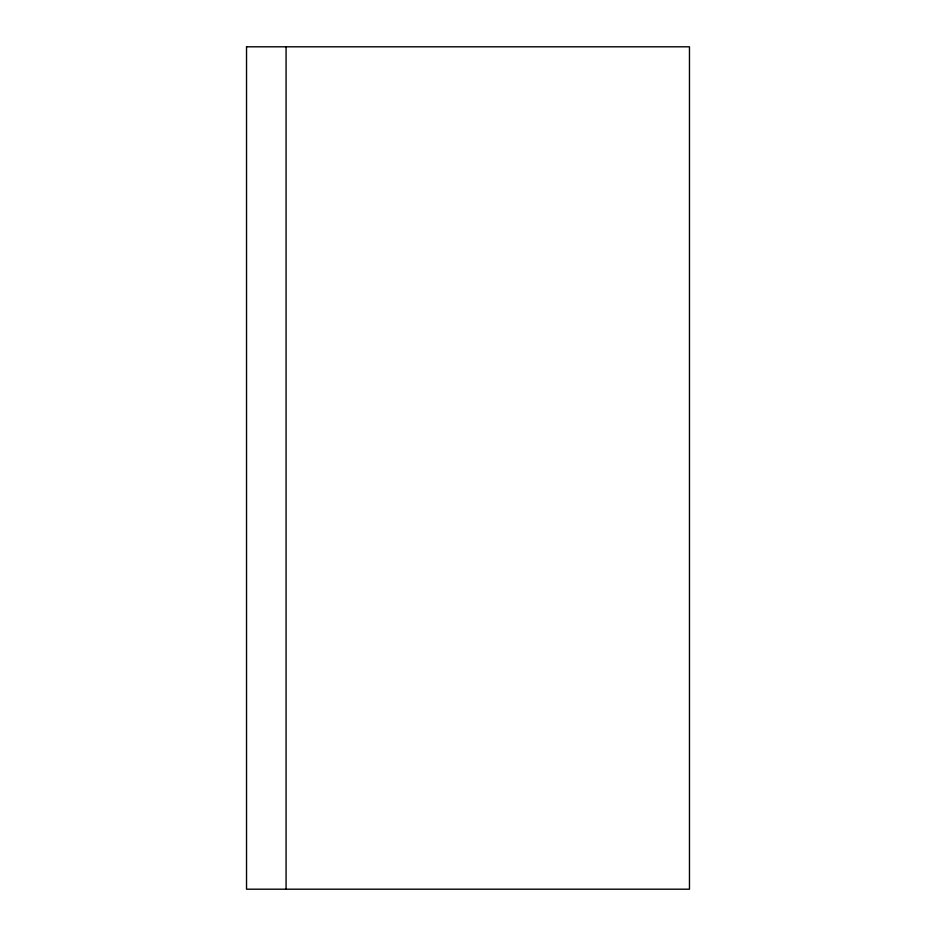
<?xml version="1.0" encoding="UTF-8"?>
<svg xmlns="http://www.w3.org/2000/svg" width="936" height="936" viewBox="0 0 936 936"><rect width="100%" height="100%" fill="white"/><g stroke="black" fill="none" stroke-linecap="round" stroke-linejoin="round"><path stroke-width="1.4" d="M286.077 889.2L286.077 46.8M246.531 46.8L246.531 889.2L689.469 889.2L689.469 46.8L246.531 46.8"/></g></svg>
